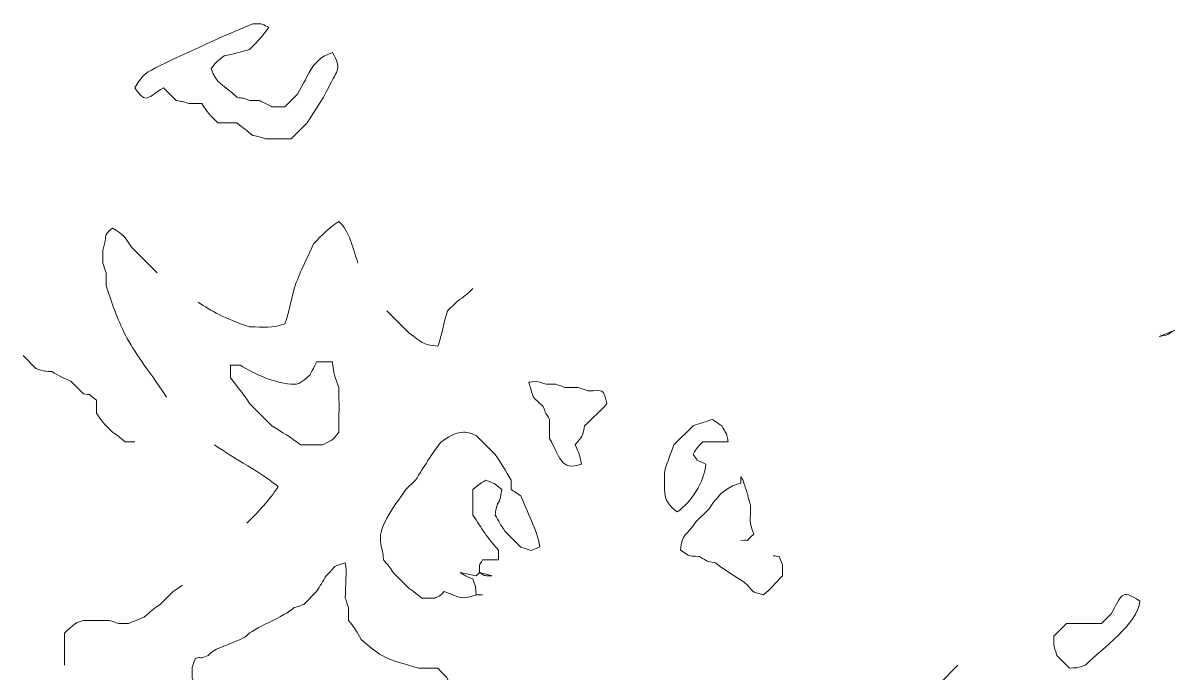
# Model space of a CAD drawing. Header units: millimetres. Extents: x -6423 to -1759, y 6 to 2012.
# Drawn here: x -5822.5 to -5679.8, y 1172.8 to 1253.5 of the extents above; entities that cross this region are included whole.
import ezdxf

# ---------------------------------------------------------------- set-up
doc = ezdxf.new("R2010")
doc.units = ezdxf.units.MM
doc.header["$MEASUREMENT"] = 0
doc.layers.add('layer 1', color=7, linetype='Continuous')

msp = doc.modelspace()

# ---------------------------------------------------------------- linework, layer by layer
at = {"layer": 'layer 1', "color": 177, "lineweight": 9}
for points, knots in [([(-5784.1513, 1249.8553), (-5785.7429, 1249.1816), (-5785.1433, 1249.5471), (-5786.5231, 1248.2738), (-5786.5231, 1248.2738), (-5787.2571, 1247.048), (-5787.7655, 1245.9419), (-5788.4996, 1244.7155), (-5788.4996, 1244.7155), (-5788.4996, 1244.7155), (-5790.0808, 1243.1346), (-5790.0808, 1243.1346), (-5790.0808, 1243.1346), (-5790.0808, 1243.1346), (-5791.6623, 1243.134), (-5791.6623, 1243.134), (-5791.6623, 1243.134), (-5791.9144, 1243.2783), (-5792.9699, 1243.7819), (-5793.2436, 1243.9256), (-5793.2436, 1243.9256), (-5793.2436, 1243.9256), (-5794.4293, 1243.9256), (-5794.4293, 1243.9256), (-5794.4293, 1243.9256), (-5795.4009, 1244.2749), (-5795.1072, 1244.1463), (-5796.0108, 1244.32), (-5796.0108, 1244.32), (-5797.6519, 1245.925), (-5798.6114, 1245.9245), (-5799.173, 1247.8778), (-5799.173, 1247.8778), (-5798.4577, 1248.8357), (-5798.6984, 1248.5425), (-5797.5926, 1249.4601), (-5797.5926, 1249.4601), (-5796.4635, 1249.6731), (-5795.4966, 1249.9041), (-5794.4293, 1250.25), (-5794.4293, 1250.25), (-5793.2931, 1251.3867), (-5792.8979, 1251.7754), (-5792.0573, 1253.0175), (-5792.0573, 1253.0175), (-5793.3203, 1253.518), (-5792.4351, 1253.378), (-5794.0348, 1253.4128), (-5794.0348, 1253.4128), (-5797.6182, 1251.9755), (-5801.9498, 1249.9244), (-5805.4983, 1248.2738), (-5805.4983, 1248.2738), (-5807.2757, 1247.3227), (-5807.5549, 1247.3138), (-5808.6608, 1245.5066), (-5808.6608, 1245.5066), (-5807.1705, 1243.3096), (-5807.0887, 1244.3345), (-5805.1028, 1245.5066), (-5805.1028, 1245.5066), (-5805.1028, 1245.5066), (-5803.5218, 1243.9251), (-5803.5218, 1243.9251), (-5803.5218, 1243.9251), (-5802.6725, 1243.7465), (-5802.8415, 1243.8285), (-5801.9403, 1243.5301), (-5801.9403, 1243.5301), (-5801.9403, 1243.5301), (-5800.3588, 1243.5298), (-5800.3588, 1243.5298), (-5800.3588, 1243.5298), (-5799.6086, 1242.4195), (-5799.3998, 1242.1977), (-5798.3825, 1241.1581), (-5798.3825, 1241.1581), (-5798.3825, 1241.1581), (-5796.0108, 1241.1578), (-5796.0108, 1241.1578), (-5796.0108, 1241.1578), (-5795.2789, 1240.5674), (-5794.765, 1240.1693), (-5794.0343, 1239.5768), (-5794.0343, 1239.5768), (-5793.185, 1239.3983), (-5793.354, 1239.4806), (-5792.4528, 1239.1813), (-5792.4528, 1239.1813), (-5792.4528, 1239.1813), (-5789.2911, 1239.1816), (-5789.2911, 1239.1816), (-5789.2911, 1239.1816), (-5789.2911, 1239.1816), (-5787.3136, 1241.1581), (-5787.3136, 1241.1581), (-5787.3136, 1241.1581), (-5786.2934, 1242.7174), (-5785.4982, 1243.8148), (-5784.6515, 1245.506), (-5784.6515, 1245.506), (-5783.446, 1247.9171), (-5783.0247, 1247.777), (-5784.1513, 1249.8553)], [0, 0, 0, 0, 0.03703704, 0.03703704, 0.03703704, 0.03703704, 0.07407407, 0.07407407, 0.07407407, 0.07407407, 0.11111111, 0.11111111, 0.11111111, 0.11111111, 0.14814815, 0.14814815, 0.14814815, 0.14814815, 0.18518519, 0.18518519, 0.18518519, 0.18518519, 0.22222222, 0.22222222, 0.22222222, 0.22222222, 0.25925926, 0.25925926, 0.25925926, 0.25925926, 0.2962963, 0.2962963, 0.2962963, 0.2962963, 0.33333333, 0.33333333, 0.33333333, 0.33333333, 0.37037037, 0.37037037, 0.37037037, 0.37037037, 0.40740741, 0.40740741, 0.40740741, 0.40740741, 0.44444444, 0.44444444, 0.44444444, 0.44444444, 0.48148148, 0.48148148, 0.48148148, 0.48148148, 0.51851852, 0.51851852, 0.51851852, 0.51851852, 0.55555556, 0.55555556, 0.55555556, 0.55555556, 0.59259259, 0.59259259, 0.59259259, 0.59259259, 0.62962963, 0.62962963, 0.62962963, 0.62962963, 0.66666667, 0.66666667, 0.66666667, 0.66666667, 0.7037037, 0.7037037, 0.7037037, 0.7037037, 0.74074074, 0.74074074, 0.74074074, 0.74074074, 0.77777778, 0.77777778, 0.77777778, 0.77777778, 0.81481481, 0.81481481, 0.81481481, 0.81481481, 0.85185185, 0.85185185, 0.85185185, 0.85185185, 0.88888889, 0.88888889, 0.88888889, 0.88888889, 0.92592593, 0.92592593, 0.92592593, 0.92592593, 1, 1, 1, 1]), ([(-5800.8028, 1218.9234), (-5799.206, 1217.8265), (-5797.5731, 1216.9458), (-5794.4293, 1215.8579), (-5794.4293, 1215.8579), (-5792.5986, 1215.8579), (-5791.6961, 1215.6259), (-5790.0808, 1216.2532), (-5790.0808, 1216.2532), (-5789.492, 1217.7701), (-5789.2932, 1219.4046), (-5788.7643, 1220.9971), (-5788.7643, 1220.9971), (-5788.1149, 1222.9536), (-5787.2593, 1224.3004), (-5786.5231, 1226.1361), (-5786.5231, 1226.1361), (-5785.2902, 1227.3688), (-5784.7792, 1228.0359), (-5783.3609, 1228.9026), (-5783.3609, 1228.9026), (-5782.0852, 1227.8402), (-5781.6248, 1225.4667), (-5781.0005, 1223.7644)], [0, 0, 0, 0, 0.14285714, 0.14285714, 0.14285714, 0.14285714, 0.28571429, 0.28571429, 0.28571429, 0.28571429, 0.42857143, 0.42857143, 0.42857143, 0.42857143, 0.57142857, 0.57142857, 0.57142857, 0.57142857, 0.71428571, 0.71428571, 0.71428571, 0.71428571, 1, 1, 1, 1]), ([(-5804.7075, 1207.1612), (-5807.2891, 1210.9816), (-5808.6265, 1212.5591), (-5809.8085, 1214.8404), (-5809.8085, 1214.8404), (-5810.5771, 1216.3241), (-5811.2809, 1218.106), (-5812.2182, 1220.9969), (-5812.2182, 1220.9969), (-5812.2182, 1220.9969), (-5812.2182, 1222.5781), (-5812.2182, 1222.5781), (-5812.2182, 1222.5781), (-5812.2296, 1222.6019), (-5812.59, 1223.6982), (-5812.614, 1223.7641), (-5812.614, 1223.7641), (-5812.614, 1223.7641), (-5812.614, 1225.3448), (-5812.614, 1225.3448), (-5812.614, 1225.3448), (-5811.9538, 1227.3825), (-5812.7522, 1226.9757), (-5811.428, 1228.1129), (-5811.428, 1228.1129), (-5809.8394, 1227.1407), (-5810.0616, 1227.2293), (-5809.056, 1225.7404), (-5809.056, 1225.7404), (-5809.056, 1225.7404), (-5805.894, 1222.5781), (-5805.894, 1222.5781)], [0, 0, 0, 0, 0.11111111, 0.11111111, 0.11111111, 0.11111111, 0.22222222, 0.22222222, 0.22222222, 0.22222222, 0.33333333, 0.33333333, 0.33333333, 0.33333333, 0.44444444, 0.44444444, 0.44444444, 0.44444444, 0.55555556, 0.55555556, 0.55555556, 0.55555556, 0.66666667, 0.66666667, 0.66666667, 0.66666667, 0.77777778, 0.77777778, 0.77777778, 0.77777778, 1, 1, 1, 1]), ([(-5777.4317, 1217.8349), (-5777.4317, 1217.8349), (-5774.6636, 1215.0669), (-5774.6636, 1215.0669), (-5774.6636, 1215.0669), (-5773.0138, 1213.9882), (-5773.1583, 1213.6439), (-5771.1059, 1213.4854), (-5771.1059, 1213.4854), (-5770.5627, 1214.8844), (-5770.3982, 1216.3607), (-5769.9199, 1217.8349), (-5769.9199, 1217.8349), (-5769.9199, 1217.8349), (-5768.7344, 1219.0207), (-5768.7344, 1219.0207), (-5768.7344, 1219.0207), (-5767.771, 1219.6645), (-5767.6834, 1219.7471), (-5766.7577, 1220.6019)], [0, 0, 0, 0, 0.16666667, 0.16666667, 0.16666667, 0.16666667, 0.33333333, 0.33333333, 0.33333333, 0.33333333, 0.5, 0.5, 0.5, 0.5, 0.66666667, 0.66666667, 0.66666667, 0.66666667, 1, 1, 1, 1]), ([(-5679.7882, 1215.4629), (-5679.7882, 1215.4629), (-5681.765, 1214.6716), (-5681.765, 1214.6716), (-5681.765, 1214.6716), (-5680.4519, 1214.9261), (-5680.9608, 1214.7708), (-5679.7882, 1215.4629)], [0, 0, 0, 0, 0.33333333, 0.33333333, 0.33333333, 0.33333333, 1, 1, 1, 1]), ([(-5822.497, 1212.2996), (-5822.497, 1212.2996), (-5820.9155, 1210.7192), (-5820.9155, 1210.7192), (-5820.9155, 1210.7192), (-5819.755, 1210.3345), (-5820.189, 1210.4191), (-5818.9395, 1210.3232), (-5818.9395, 1210.3232), (-5817.9476, 1209.7296), (-5817.6288, 1209.5635), (-5816.567, 1209.1377), (-5816.567, 1209.1377), (-5816.567, 1209.1377), (-5814.986, 1207.5559), (-5814.986, 1207.5559), (-5814.986, 1207.5559), (-5813.3976, 1207.2234), (-5815.0501, 1207.9643), (-5813.4045, 1206.7657), (-5813.4045, 1206.7657), (-5813.4045, 1206.7657), (-5813.4045, 1205.1847), (-5813.4045, 1205.1847), (-5813.4045, 1205.1847), (-5812.6538, 1204.0731), (-5812.4455, 1203.8526), (-5811.428, 1202.8122), (-5811.428, 1202.8122), (-5810.68, 1202.3339), (-5810.5626, 1202.2042), (-5809.8465, 1201.6259), (-5809.8465, 1201.6259), (-5809.8465, 1201.6259), (-5808.6608, 1201.6267), (-5808.6608, 1201.6267)], [0, 0, 0, 0, 0.1, 0.1, 0.1, 0.1, 0.2, 0.2, 0.2, 0.2, 0.3, 0.3, 0.3, 0.3, 0.4, 0.4, 0.4, 0.4, 0.5, 0.5, 0.5, 0.5, 0.6, 0.6, 0.6, 0.6, 0.7, 0.7, 0.7, 0.7, 0.8, 0.8, 0.8, 0.8, 1, 1, 1, 1]), ([(-5783.3609, 1208.3472), (-5783.3609, 1207.687), (-5783.3822, 1207.3951), (-5783.3725, 1207.1899), (-5783.3725, 1207.1899), (-5783.3266, 1206.2265), (-5783.3308, 1205.4033), (-5783.3849, 1204.4401), (-5783.3849, 1204.4401), (-5783.4065, 1204.0607), (-5783.3611, 1203.6475), (-5783.3611, 1202.8125), (-5783.3611, 1202.8125), (-5784.2421, 1201.6747), (-5783.9702, 1202.0496), (-5785.3373, 1201.2312), (-5785.3373, 1201.2312), (-5785.3373, 1201.2312), (-5788.1046, 1201.2312), (-5788.1046, 1201.2312), (-5788.1046, 1201.2312), (-5789.2932, 1202.1701), (-5790.4101, 1202.7834), (-5791.6623, 1203.6032), (-5791.6623, 1203.6032), (-5791.6623, 1203.6032), (-5794.4293, 1206.3704), (-5794.4293, 1206.3704), (-5794.4293, 1206.3704), (-5795.1731, 1207.4705), (-5795.942, 1208.4735), (-5796.801, 1209.5327), (-5796.801, 1209.5327), (-5796.801, 1209.5327), (-5796.801, 1211.1137), (-5796.801, 1211.1137), (-5796.801, 1211.1137), (-5796.801, 1211.1137), (-5795.615, 1211.1142), (-5795.615, 1211.1142), (-5795.615, 1211.1142), (-5793.8047, 1210.0297), (-5791.1202, 1208.7417), (-5788.8951, 1208.7417), (-5788.8951, 1208.7417), (-5788.1431, 1208.7417), (-5787.4707, 1209.4823), (-5786.9186, 1209.9282), (-5786.9186, 1209.9282), (-5786.8732, 1210.0329), (-5786.1729, 1211.4045), (-5786.1278, 1211.5092), (-5786.1278, 1211.5092), (-5786.1278, 1211.5092), (-5784.1513, 1211.5097), (-5784.1513, 1211.5097), (-5784.1513, 1211.5097), (-5784.0446, 1210.117), (-5783.8558, 1209.5546), (-5783.3609, 1208.3472)], [0, 0, 0, 0, 0.0625, 0.0625, 0.0625, 0.0625, 0.125, 0.125, 0.125, 0.125, 0.1875, 0.1875, 0.1875, 0.1875, 0.25, 0.25, 0.25, 0.25, 0.3125, 0.3125, 0.3125, 0.3125, 0.375, 0.375, 0.375, 0.375, 0.4375, 0.4375, 0.4375, 0.4375, 0.5, 0.5, 0.5, 0.5, 0.5625, 0.5625, 0.5625, 0.5625, 0.625, 0.625, 0.625, 0.625, 0.6875, 0.6875, 0.6875, 0.6875, 0.75, 0.75, 0.75, 0.75, 0.8125, 0.8125, 0.8125, 0.8125, 0.875, 0.875, 0.875, 0.875, 1, 1, 1, 1]), ([(-5759.8415, 1209.0267), (-5759.7743, 1208.8005), (-5759.7079, 1208.574), (-5759.6425, 1208.3469), (-5759.6425, 1208.3469), (-5759.156, 1206.6565), (-5759.4357, 1207.3803), (-5758.0607, 1205.9755), (-5758.0607, 1205.9755), (-5757.7525, 1205.1183), (-5757.7108, 1205.1409), (-5757.2699, 1204.394), (-5757.2699, 1204.394), (-5757.2699, 1204.394), (-5757.2699, 1202.022), (-5757.2699, 1202.022), (-5757.2699, 1202.022), (-5756.0043, 1199.9094), (-5755.9518, 1197.8936), (-5753.317, 1198.8597), (-5753.317, 1198.8597), (-5753.5469, 1200.0766), (-5753.6104, 1200.1633), (-5754.1072, 1201.2312), (-5754.1072, 1201.2312), (-5753.0857, 1202.5253), (-5753.2616, 1201.9882), (-5752.9212, 1203.6035), (-5752.9212, 1203.6035), (-5751.862, 1204.6626), (-5750.8688, 1205.4225), (-5750.1542, 1206.3704), (-5750.1542, 1206.3704), (-5750.7385, 1208.3585), (-5750.4371, 1207.9066), (-5752.5262, 1207.9512), (-5752.5262, 1207.9512), (-5752.5502, 1207.9625), (-5753.6458, 1208.3229), (-5753.7122, 1208.3472), (-5753.7122, 1208.3472), (-5753.7122, 1208.3472), (-5755.2932, 1208.3469), (-5755.2932, 1208.3469), (-5755.2932, 1208.3469), (-5755.3177, 1208.3575), (-5756.4133, 1208.7184), (-5756.4795, 1208.7417), (-5756.4795, 1208.7417), (-5756.4795, 1208.7417), (-5757.6657, 1208.7422), (-5757.6657, 1208.7422), (-5757.6657, 1208.7422), (-5757.6894, 1208.753), (-5758.7853, 1209.1137), (-5758.8512, 1209.1374), (-5758.8512, 1209.1374), (-5759.3522, 1209.0325), (-5759.6427, 1209.0124), (-5759.8415, 1209.0267)], [0, 0, 0, 0, 0.0625, 0.0625, 0.0625, 0.0625, 0.125, 0.125, 0.125, 0.125, 0.1875, 0.1875, 0.1875, 0.1875, 0.25, 0.25, 0.25, 0.25, 0.3125, 0.3125, 0.3125, 0.3125, 0.375, 0.375, 0.375, 0.375, 0.4375, 0.4375, 0.4375, 0.4375, 0.5, 0.5, 0.5, 0.5, 0.5625, 0.5625, 0.5625, 0.5625, 0.625, 0.625, 0.625, 0.625, 0.6875, 0.6875, 0.6875, 0.6875, 0.75, 0.75, 0.75, 0.75, 0.8125, 0.8125, 0.8125, 0.8125, 0.875, 0.875, 0.875, 0.875, 1, 1, 1, 1]), ([(-5735.9233, 1203.6032), (-5735.9694, 1203.6285), (-5737.0418, 1204.3512), (-5737.109, 1204.3934), (-5737.109, 1204.3934), (-5737.9003, 1204.12), (-5738.6895, 1203.8772), (-5739.4808, 1203.6032), (-5739.4808, 1203.6032), (-5739.4808, 1203.6032), (-5741.8527, 1201.2315), (-5741.8527, 1201.2315), (-5741.8527, 1201.2315), (-5742.1328, 1200.422), (-5743.0385, 1198.3371), (-5743.0385, 1197.6732), (-5743.0385, 1197.6732), (-5743.0385, 1197.6732), (-5743.0385, 1195.6965), (-5743.0385, 1195.6965), (-5743.0385, 1195.6965), (-5743.0385, 1194.2998), (-5742.3084, 1193.5897), (-5741.4575, 1192.93), (-5741.4575, 1192.93), (-5739.7455, 1194.0635), (-5738.0661, 1196.6892), (-5737.8998, 1198.8597), (-5737.8998, 1198.8597), (-5739.6176, 1199.6763), (-5738.5226, 1198.8948), (-5739.4808, 1200.0452), (-5739.4808, 1200.0452), (-5738.8914, 1201.0812), (-5739.1875, 1200.658), (-5738.295, 1201.6267), (-5738.295, 1201.6267), (-5738.295, 1201.6267), (-5735.132, 1201.6267), (-5735.132, 1201.6267), (-5735.132, 1201.6267), (-5735.4178, 1203.1062), (-5735.3572, 1202.4204), (-5735.9233, 1203.6032)], [0, 0, 0, 0, 0.08333333, 0.08333333, 0.08333333, 0.08333333, 0.16666667, 0.16666667, 0.16666667, 0.16666667, 0.25, 0.25, 0.25, 0.25, 0.33333333, 0.33333333, 0.33333333, 0.33333333, 0.41666667, 0.41666667, 0.41666667, 0.41666667, 0.5, 0.5, 0.5, 0.5, 0.58333333, 0.58333333, 0.58333333, 0.58333333, 0.66666667, 0.66666667, 0.66666667, 0.66666667, 0.75, 0.75, 0.75, 0.75, 0.83333333, 0.83333333, 0.83333333, 0.83333333, 1, 1, 1, 1]), ([(-5768.3389, 1185.4185), (-5768.3389, 1185.4185), (-5766.3622, 1185.0233), (-5766.3622, 1185.0233), (-5766.3622, 1185.0233), (-5766.3622, 1185.0233), (-5765.9664, 1185.419), (-5765.9664, 1185.419), (-5765.9664, 1185.419), (-5765.9664, 1185.419), (-5764.3857, 1185.023), (-5764.3857, 1185.023), (-5764.3857, 1185.023), (-5765.7955, 1185.0233), (-5765.0554, 1184.98), (-5765.9664, 1185.419), (-5765.9664, 1185.419), (-5765.9664, 1186.893), (-5765.9384, 1186.147), (-5765.5717, 1186.9997), (-5765.5717, 1186.9997), (-5765.5717, 1186.9997), (-5763.5949, 1187.0003), (-5763.5949, 1187.0003), (-5763.5949, 1187.0003), (-5763.5949, 1187.0003), (-5763.5949, 1188.1863), (-5763.5949, 1188.1863), (-5763.5949, 1188.1863), (-5764.9452, 1189.6486), (-5765.7246, 1190.9559), (-5766.7577, 1192.5348), (-5766.7577, 1192.5348), (-5766.7577, 1192.5348), (-5766.7577, 1195.697), (-5766.7577, 1195.697), (-5766.7577, 1195.697), (-5766.0413, 1196.2744), (-5765.9247, 1196.4042), (-5765.1767, 1196.8825), (-5765.1767, 1196.8825), (-5763.7966, 1196.3171), (-5764.3904, 1196.6578), (-5763.1999, 1195.697), (-5763.1999, 1195.697), (-5763.4093, 1193.5702), (-5763.7805, 1194.6613), (-5763.9902, 1192.5348), (-5763.9902, 1192.5348), (-5763.5954, 1191.7973), (-5763.2817, 1191.2726), (-5762.8042, 1190.5583), (-5762.8042, 1190.5583), (-5762.8042, 1190.5583), (-5760.8279, 1188.5807), (-5760.8279, 1188.5807), (-5760.8279, 1188.5807), (-5759.055, 1188.0065), (-5760.0622, 1187.9922), (-5758.4559, 1188.5813), (-5758.4559, 1188.5813), (-5758.8865, 1190.861), (-5759.9831, 1192.8003), (-5760.8279, 1194.906), (-5760.8279, 1194.906), (-5760.9026, 1194.9474), (-5761.9385, 1195.6564), (-5762.0137, 1195.6965), (-5762.0137, 1195.6965), (-5762.0137, 1195.6965), (-5762.0137, 1196.8825), (-5762.0137, 1196.8825), (-5762.0137, 1196.8825), (-5762.675, 1197.9867), (-5763.2751, 1198.9515), (-5763.9902, 1200.0457), (-5763.9902, 1200.0457), (-5763.9902, 1200.0457), (-5766.3622, 1202.4169), (-5766.3622, 1202.4169), (-5766.3622, 1202.4169), (-5766.9517, 1202.6123), (-5767.2552, 1202.8125), (-5767.9437, 1202.8125), (-5767.9437, 1202.8125), (-5769.0529, 1202.8122), (-5769.8252, 1202.1564), (-5770.7106, 1201.6267), (-5770.7106, 1201.6267), (-5771.8313, 1200.2066), (-5772.8699, 1198.4168), (-5773.8731, 1196.8825), (-5773.8731, 1196.8825), (-5773.8731, 1196.8825), (-5775.0594, 1195.697), (-5775.0594, 1195.697), (-5775.0594, 1195.697), (-5775.9448, 1194.3855), (-5776.6802, 1193.5425), (-5777.4317, 1192.139), (-5777.4317, 1192.139), (-5777.7897, 1191.3685), (-5778.2216, 1190.712), (-5778.2216, 1189.7673), (-5778.2216, 1189.7673), (-5778.2216, 1188.4304), (-5777.9361, 1188.4333), (-5777.8264, 1187.0003), (-5777.8264, 1187.0003), (-5777.2484, 1186.2839), (-5777.1197, 1186.1663), (-5776.6401, 1185.419), (-5776.6401, 1185.419), (-5776.6401, 1185.419), (-5774.6636, 1183.4418), (-5774.6636, 1183.4418), (-5774.6636, 1183.4418), (-5773.9409, 1182.9592), (-5773.793, 1182.8182), (-5773.0821, 1182.2563), (-5773.0821, 1182.2563), (-5773.0821, 1182.2563), (-5771.5014, 1182.256), (-5771.5014, 1182.256), (-5771.5014, 1182.256), (-5771.031, 1182.5236), (-5771.1367, 1182.2252), (-5770.3151, 1183.047), (-5770.3151, 1183.047), (-5768.3703, 1182.3736), (-5768.2896, 1181.9035), (-5766.3622, 1182.6515), (-5766.3622, 1182.6515), (-5766.4581, 1183.9008), (-5766.3727, 1183.4676), (-5766.7577, 1184.6283), (-5766.7577, 1184.6283), (-5767.5803, 1184.9241), (-5767.6083, 1184.9518), (-5768.3389, 1185.4185)], [0, 0, 0, 0, 0.02777778, 0.02777778, 0.02777778, 0.02777778, 0.05555556, 0.05555556, 0.05555556, 0.05555556, 0.08333333, 0.08333333, 0.08333333, 0.08333333, 0.11111111, 0.11111111, 0.11111111, 0.11111111, 0.13888889, 0.13888889, 0.13888889, 0.13888889, 0.16666667, 0.16666667, 0.16666667, 0.16666667, 0.19444444, 0.19444444, 0.19444444, 0.19444444, 0.22222222, 0.22222222, 0.22222222, 0.22222222, 0.25, 0.25, 0.25, 0.25, 0.27777778, 0.27777778, 0.27777778, 0.27777778, 0.30555556, 0.30555556, 0.30555556, 0.30555556, 0.33333333, 0.33333333, 0.33333333, 0.33333333, 0.36111111, 0.36111111, 0.36111111, 0.36111111, 0.38888889, 0.38888889, 0.38888889, 0.38888889, 0.41666667, 0.41666667, 0.41666667, 0.41666667, 0.44444444, 0.44444444, 0.44444444, 0.44444444, 0.47222222, 0.47222222, 0.47222222, 0.47222222, 0.5, 0.5, 0.5, 0.5, 0.52777778, 0.52777778, 0.52777778, 0.52777778, 0.55555556, 0.55555556, 0.55555556, 0.55555556, 0.58333333, 0.58333333, 0.58333333, 0.58333333, 0.61111111, 0.61111111, 0.61111111, 0.61111111, 0.63888889, 0.63888889, 0.63888889, 0.63888889, 0.66666667, 0.66666667, 0.66666667, 0.66666667, 0.69444444, 0.69444444, 0.69444444, 0.69444444, 0.72222222, 0.72222222, 0.72222222, 0.72222222, 0.75, 0.75, 0.75, 0.75, 0.77777778, 0.77777778, 0.77777778, 0.77777778, 0.80555556, 0.80555556, 0.80555556, 0.80555556, 0.83333333, 0.83333333, 0.83333333, 0.83333333, 0.86111111, 0.86111111, 0.86111111, 0.86111111, 0.88888889, 0.88888889, 0.88888889, 0.88888889, 0.91666667, 0.91666667, 0.91666667, 0.91666667, 0.94444444, 0.94444444, 0.94444444, 0.94444444, 1, 1, 1, 1]), ([(-5794.7552, 1191.5281), (-5793.078, 1193.2338), (-5791.6275, 1194.8564), (-5790.8716, 1196.0917), (-5790.8716, 1196.0917), (-5792.7674, 1197.588), (-5796.449, 1199.6579), (-5798.7783, 1201.2312)], [0, 0, 0, 0, 0.33333333, 0.33333333, 0.33333333, 0.33333333, 1, 1, 1, 1]), ([(-5729.5371, 1187.5042), (-5729.4522, 1187.4116), (-5729.9015, 1187.6247), (-5728.8076, 1187.3953), (-5728.8076, 1187.3953), (-5728.2821, 1186.0426), (-5728.412, 1186.6483), (-5728.412, 1185.0233), (-5728.412, 1185.0233), (-5729.4201, 1183.9923), (-5729.8488, 1183.3571), (-5730.784, 1182.651), (-5730.784, 1182.651), (-5732.4737, 1183.1377), (-5731.7499, 1182.8577), (-5733.1555, 1184.233), (-5733.1555, 1184.233), (-5734.4085, 1185.052), (-5735.5249, 1185.6661), (-5736.7135, 1186.6048), (-5736.7135, 1186.6048), (-5738.0184, 1186.8795), (-5737.5011, 1186.6942), (-5738.6897, 1187.395), (-5738.6897, 1187.395), (-5740.4405, 1187.5292), (-5739.5264, 1187.3001), (-5741.0623, 1188.1863), (-5741.0623, 1188.1863), (-5740.8553, 1190.2875), (-5740.2971, 1189.951), (-5739.0858, 1191.7437), (-5739.0858, 1191.7437), (-5739.0858, 1191.7437), (-5737.504, 1193.3247), (-5737.504, 1193.3247), (-5737.504, 1193.3247), (-5736.8564, 1194.2842), (-5736.7792, 1194.3723), (-5735.9233, 1195.3015), (-5735.9233, 1195.3015), (-5734.6835, 1196.112), (-5734.9727, 1196.1091), (-5733.5513, 1196.4877), (-5733.5513, 1196.4877), (-5733.5513, 1196.4877), (-5733.5513, 1197.2782), (-5733.5513, 1197.2782), (-5733.5513, 1197.2782), (-5733.3928, 1197.0235), (-5733.2718, 1196.7548), (-5733.1874, 1196.4801), (-5733.1874, 1196.4801), (-5733.0551, 1196.0485), (-5732.9327, 1195.6833), (-5732.779, 1195.2588), (-5732.779, 1195.2588), (-5732.6738, 1194.9674), (-5732.6833, 1194.7011), (-5732.3653, 1193.7202), (-5732.3653, 1193.7202), (-5732.3653, 1191.9679), (-5732.5746, 1191.7198), (-5731.9698, 1190.1622), (-5731.9698, 1190.1622), (-5733.4055, 1188.9507), (-5732.0961, 1189.599), (-5733.5513, 1189.372)], [0, 0, 0, 0, 0.05555556, 0.05555556, 0.05555556, 0.05555556, 0.11111111, 0.11111111, 0.11111111, 0.11111111, 0.16666667, 0.16666667, 0.16666667, 0.16666667, 0.22222222, 0.22222222, 0.22222222, 0.22222222, 0.27777778, 0.27777778, 0.27777778, 0.27777778, 0.33333333, 0.33333333, 0.33333333, 0.33333333, 0.38888889, 0.38888889, 0.38888889, 0.38888889, 0.44444444, 0.44444444, 0.44444444, 0.44444444, 0.5, 0.5, 0.5, 0.5, 0.55555556, 0.55555556, 0.55555556, 0.55555556, 0.61111111, 0.61111111, 0.61111111, 0.61111111, 0.66666667, 0.66666667, 0.66666667, 0.66666667, 0.72222222, 0.72222222, 0.72222222, 0.72222222, 0.77777778, 0.77777778, 0.77777778, 0.77777778, 0.83333333, 0.83333333, 0.83333333, 0.83333333, 0.88888889, 0.88888889, 0.88888889, 0.88888889, 1, 1, 1, 1]), ([(-5778.2216, 1153.3987), (-5778.2216, 1153.3987), (-5780.5936, 1153.3979), (-5780.5936, 1153.3979), (-5780.5936, 1153.3979), (-5780.5936, 1153.3979), (-5780.5936, 1151.4214), (-5780.5936, 1151.4214), (-5780.5936, 1151.4214), (-5780.5936, 1151.4214), (-5783.7558, 1151.4214), (-5783.7558, 1151.4214), (-5783.7558, 1151.4214), (-5784.227, 1151.6893), (-5784.1205, 1151.3908), (-5784.9416, 1152.2124), (-5784.9416, 1152.2124), (-5786.0556, 1152.4225), (-5786.4769, 1152.5807), (-5787.7093, 1152.6074), (-5787.7093, 1152.6074), (-5787.7093, 1152.6074), (-5790.0808, 1154.9796), (-5790.0808, 1154.9796), (-5790.0808, 1154.9796), (-5790.1483, 1155.0229), (-5791.2204, 1155.7451), (-5791.2668, 1155.7699), (-5791.2668, 1155.7699), (-5791.2668, 1155.7699), (-5792.8488, 1157.3516), (-5792.8488, 1157.3516), (-5792.8488, 1157.3516), (-5792.891, 1157.4183), (-5793.6135, 1158.4912), (-5793.6388, 1158.5376), (-5793.6388, 1158.5376), (-5793.6388, 1158.5376), (-5794.8245, 1159.7231), (-5794.8245, 1159.7231), (-5794.8245, 1159.7231), (-5796.3146, 1161.9277), (-5798.0408, 1164.9032), (-5799.5685, 1166.8388), (-5799.5685, 1166.8388), (-5799.8768, 1168.299), (-5800.9913, 1170.772), (-5801.545, 1172.3733), (-5801.545, 1172.3733), (-5801.545, 1173.9983), (-5801.6748, 1173.3929), (-5801.1506, 1174.745), (-5801.1506, 1174.745), (-5800.2976, 1175.1123), (-5800.8379, 1174.5539), (-5799.5691, 1175.1411), (-5799.5691, 1175.1411), (-5799.5648, 1175.1448), (-5799.2761, 1175.3976), (-5799.2616, 1175.4266), (-5799.2616, 1175.4266), (-5799.028, 1175.8997), (-5795.1386, 1177.1329), (-5794.8061, 1177.5808), (-5794.8061, 1177.5808), (-5794.1923, 1178.4077), (-5789.9529, 1180.0275), (-5788.8951, 1181.0705), (-5788.8951, 1181.0705), (-5788.8611, 1181.0861), (-5787.7434, 1181.4502), (-5787.7093, 1181.4655), (-5787.7093, 1181.4655), (-5787.7093, 1181.4655), (-5786.1278, 1183.0465), (-5786.1278, 1183.0465), (-5786.1278, 1183.0465), (-5785.7228, 1183.7328), (-5785.3511, 1184.3396), (-5784.9416, 1185.0233), (-5784.9416, 1185.0233), (-5783.5362, 1186.3983), (-5784.26, 1186.1188), (-5782.5698, 1186.6045), (-5782.5698, 1186.6045), (-5782.3491, 1185.4955), (-5782.5698, 1183.871), (-5782.5698, 1182.256), (-5782.5698, 1182.256), (-5782.559, 1182.2318), (-5782.1989, 1181.1362), (-5782.1751, 1181.0703), (-5782.1751, 1181.0703), (-5782.1751, 1181.0703), (-5782.1751, 1179.4888), (-5782.1751, 1179.4888), (-5782.1751, 1179.4888), (-5781.3688, 1178.4684), (-5781.2227, 1178.1667), (-5780.5939, 1177.1173), (-5780.5939, 1177.1173), (-5777.6721, 1174.4197), (-5776.8315, 1174.6467), (-5773.4779, 1173.5596), (-5773.4779, 1173.5596), (-5773.4779, 1173.5596), (-5771.1059, 1173.5588), (-5771.1059, 1173.5588), (-5771.1059, 1173.5588), (-5769.7625, 1172.1036), (-5769.6744, 1172.3451), (-5769.5252, 1170.3971), (-5769.5252, 1170.3971), (-5769.767, 1170.2924), (-5770.8533, 1169.7266), (-5771.1059, 1169.6058), (-5771.1059, 1169.6058), (-5771.1059, 1169.6058), (-5771.1064, 1166.4436), (-5771.1064, 1166.4436), (-5771.1064, 1166.4436), (-5771.1064, 1166.4436), (-5773.0829, 1166.4436), (-5773.0829, 1166.4436), (-5773.0829, 1166.4436), (-5773.0829, 1166.4436), (-5773.0821, 1164.0713), (-5773.0821, 1164.0713), (-5773.0821, 1164.0713), (-5774.4783, 1164.5246), (-5773.8998, 1164.4333), (-5775.4541, 1164.4674), (-5775.4541, 1164.4674), (-5775.4958, 1163.82), (-5775.5359, 1163.5268), (-5775.4546, 1162.4903), (-5775.4546, 1162.4903), (-5775.0135, 1161.7431), (-5774.9719, 1161.7666), (-5774.6636, 1160.9096), (-5774.6636, 1160.9096), (-5774.6636, 1160.9096), (-5774.6636, 1159.7236), (-5774.6636, 1159.7236), (-5774.6636, 1159.7236), (-5774.6636, 1159.7236), (-5776.6401, 1159.7231), (-5776.6401, 1159.7231), (-5776.6401, 1159.7231), (-5776.6401, 1159.7231), (-5776.6406, 1158.5371), (-5776.6406, 1158.5371), (-5776.6406, 1158.5371), (-5776.2372, 1157.3208), (-5776.3472, 1157.8616), (-5776.2451, 1156.5603), (-5776.2451, 1156.5603), (-5777.2289, 1156.8794), (-5778.0286, 1157.0326), (-5779.0121, 1157.3516), (-5779.0121, 1157.3516), (-5779.9268, 1154.8552), (-5778.8146, 1156.2123), (-5778.2216, 1153.3987)], [0, 0, 0, 0, 0.02380952, 0.02380952, 0.02380952, 0.02380952, 0.04761905, 0.04761905, 0.04761905, 0.04761905, 0.07142857, 0.07142857, 0.07142857, 0.07142857, 0.0952381, 0.0952381, 0.0952381, 0.0952381, 0.11904762, 0.11904762, 0.11904762, 0.11904762, 0.14285714, 0.14285714, 0.14285714, 0.14285714, 0.16666667, 0.16666667, 0.16666667, 0.16666667, 0.19047619, 0.19047619, 0.19047619, 0.19047619, 0.21428571, 0.21428571, 0.21428571, 0.21428571, 0.23809524, 0.23809524, 0.23809524, 0.23809524, 0.26190476, 0.26190476, 0.26190476, 0.26190476, 0.28571429, 0.28571429, 0.28571429, 0.28571429, 0.30952381, 0.30952381, 0.30952381, 0.30952381, 0.33333333, 0.33333333, 0.33333333, 0.33333333, 0.35714286, 0.35714286, 0.35714286, 0.35714286, 0.38095238, 0.38095238, 0.38095238, 0.38095238, 0.4047619, 0.4047619, 0.4047619, 0.4047619, 0.42857143, 0.42857143, 0.42857143, 0.42857143, 0.45238095, 0.45238095, 0.45238095, 0.45238095, 0.47619048, 0.47619048, 0.47619048, 0.47619048, 0.5, 0.5, 0.5, 0.5, 0.52380952, 0.52380952, 0.52380952, 0.52380952, 0.54761905, 0.54761905, 0.54761905, 0.54761905, 0.57142857, 0.57142857, 0.57142857, 0.57142857, 0.5952381, 0.5952381, 0.5952381, 0.5952381, 0.61904762, 0.61904762, 0.61904762, 0.61904762, 0.64285714, 0.64285714, 0.64285714, 0.64285714, 0.66666667, 0.66666667, 0.66666667, 0.66666667, 0.69047619, 0.69047619, 0.69047619, 0.69047619, 0.71428571, 0.71428571, 0.71428571, 0.71428571, 0.73809524, 0.73809524, 0.73809524, 0.73809524, 0.76190476, 0.76190476, 0.76190476, 0.76190476, 0.78571429, 0.78571429, 0.78571429, 0.78571429, 0.80952381, 0.80952381, 0.80952381, 0.80952381, 0.83333333, 0.83333333, 0.83333333, 0.83333333, 0.85714286, 0.85714286, 0.85714286, 0.85714286, 0.88095238, 0.88095238, 0.88095238, 0.88095238, 0.9047619, 0.9047619, 0.9047619, 0.9047619, 0.92857143, 0.92857143, 0.92857143, 0.92857143, 0.95238095, 0.95238095, 0.95238095, 0.95238095, 1, 1, 1, 1]), ([(-5802.7308, 1183.8375), (-5802.7777, 1183.8119), (-5803.8498, 1183.0895), (-5803.9168, 1183.047), (-5803.9168, 1183.047), (-5803.9168, 1183.047), (-5805.4983, 1181.465), (-5805.4983, 1181.465), (-5805.4983, 1181.465), (-5806.4615, 1180.8214), (-5806.549, 1180.7386), (-5807.4745, 1179.8848), (-5807.4745, 1179.8848), (-5808.1237, 1179.6185), (-5808.8008, 1179.3551), (-5809.4518, 1179.0938), (-5809.4518, 1179.0938), (-5809.4518, 1179.0938), (-5810.6375, 1179.0938), (-5810.6375, 1179.0938), (-5810.6375, 1179.0938), (-5810.6612, 1179.1043), (-5811.7571, 1179.465), (-5811.8232, 1179.4888), (-5811.8232, 1179.4888), (-5811.8232, 1179.4888), (-5813.7997, 1179.489), (-5813.7997, 1179.489), (-5813.7997, 1179.489), (-5813.7997, 1179.489), (-5814.5902, 1179.489), (-5814.5902, 1179.489), (-5814.5902, 1179.489), (-5815.858, 1179.4888), (-5816.4402, 1178.755), (-5817.3575, 1177.9075), (-5817.3575, 1177.9075), (-5817.3575, 1177.9075), (-5817.3575, 1173.9548), (-5817.3575, 1173.9548)], [0, 0, 0, 0, 0.09090909, 0.09090909, 0.09090909, 0.09090909, 0.18181818, 0.18181818, 0.18181818, 0.18181818, 0.27272727, 0.27272727, 0.27272727, 0.27272727, 0.36363636, 0.36363636, 0.36363636, 0.36363636, 0.45454545, 0.45454545, 0.45454545, 0.45454545, 0.54545455, 0.54545455, 0.54545455, 0.54545455, 0.63636364, 0.63636364, 0.63636364, 0.63636364, 0.72727273, 0.72727273, 0.72727273, 0.72727273, 0.81818182, 0.81818182, 0.81818182, 0.81818182, 1, 1, 1, 1]), ([(-5684.1364, 1181.861), (-5686.5453, 1183.577), (-5686.4101, 1182.424), (-5687.6944, 1180.2795), (-5687.6944, 1180.2795), (-5687.6944, 1180.2795), (-5688.8802, 1179.0938), (-5688.8802, 1179.0938), (-5688.8802, 1179.0938), (-5688.8802, 1179.0938), (-5693.2289, 1179.093), (-5693.2289, 1179.093), (-5693.2289, 1179.093), (-5693.2289, 1179.093), (-5694.8104, 1177.5126), (-5694.8104, 1177.5126), (-5694.8104, 1177.5126), (-5694.7764, 1175.9577), (-5694.8676, 1176.5359), (-5694.4152, 1175.1411), (-5694.4152, 1175.1411), (-5694.4152, 1175.1411), (-5692.8337, 1173.5588), (-5692.8337, 1173.5588), (-5692.8337, 1173.5588), (-5691.4771, 1173.6656), (-5692.1212, 1173.5451), (-5690.8577, 1173.9548), (-5690.8577, 1173.9548), (-5688.7884, 1176.0233), (-5684.4178, 1179.0118), (-5684.1364, 1181.861)], [0, 0, 0, 0, 0.11111111, 0.11111111, 0.11111111, 0.11111111, 0.22222222, 0.22222222, 0.22222222, 0.22222222, 0.33333333, 0.33333333, 0.33333333, 0.33333333, 0.44444444, 0.44444444, 0.44444444, 0.44444444, 0.55555556, 0.55555556, 0.55555556, 0.55555556, 0.66666667, 0.66666667, 0.66666667, 0.66666667, 0.77777778, 0.77777778, 0.77777778, 0.77777778, 1, 1, 1, 1]), ([(-5716.1568, 1148.6541), (-5717.5171, 1150.7337), (-5718.8062, 1152.7118), (-5719.7148, 1154.9796), (-5719.7148, 1154.9796), (-5719.7148, 1154.9796), (-5719.7153, 1156.5609), (-5719.7153, 1156.5609), (-5719.7153, 1156.5609), (-5717.173, 1156.7233), (-5713.3052, 1156.5603), (-5710.2273, 1156.5603), (-5710.2273, 1156.5603), (-5708.9649, 1156.9704), (-5707.1801, 1157.5009), (-5705.8797, 1157.7463), (-5705.8797, 1157.7463), (-5704.3678, 1158.9722), (-5704.1774, 1158.7718), (-5703.1116, 1160.5136), (-5703.1116, 1160.5136), (-5705.0789, 1162.0666), (-5707.5703, 1162.9876), (-5709.8324, 1164.4671), (-5709.8324, 1164.4671), (-5711.0194, 1165.7528), (-5710.9946, 1165.874), (-5711.8089, 1167.2335), (-5711.8089, 1167.2335), (-5711.8089, 1168.7605), (-5711.8843, 1168.0098), (-5712.2041, 1168.8158), (-5712.2041, 1168.8158), (-5710.2387, 1170.1434), (-5708.4534, 1172.1708), (-5706.6696, 1173.9548)], [0, 0, 0, 0, 0.1, 0.1, 0.1, 0.1, 0.2, 0.2, 0.2, 0.2, 0.3, 0.3, 0.3, 0.3, 0.4, 0.4, 0.4, 0.4, 0.5, 0.5, 0.5, 0.5, 0.6, 0.6, 0.6, 0.6, 0.7, 0.7, 0.7, 0.7, 0.8, 0.8, 0.8, 0.8, 1, 1, 1, 1])]:
    msp.add_open_spline(points, degree=3, knots=knots, dxfattribs=at)
msp.add_open_spline([(-5766.3622, 1182.6515), (-5766.3622, 1182.6515), (-5765.5717, 1182.6515), (-5765.5717, 1182.6515)], degree=3, dxfattribs=at)

doc.saveas('drawing.dxf')
